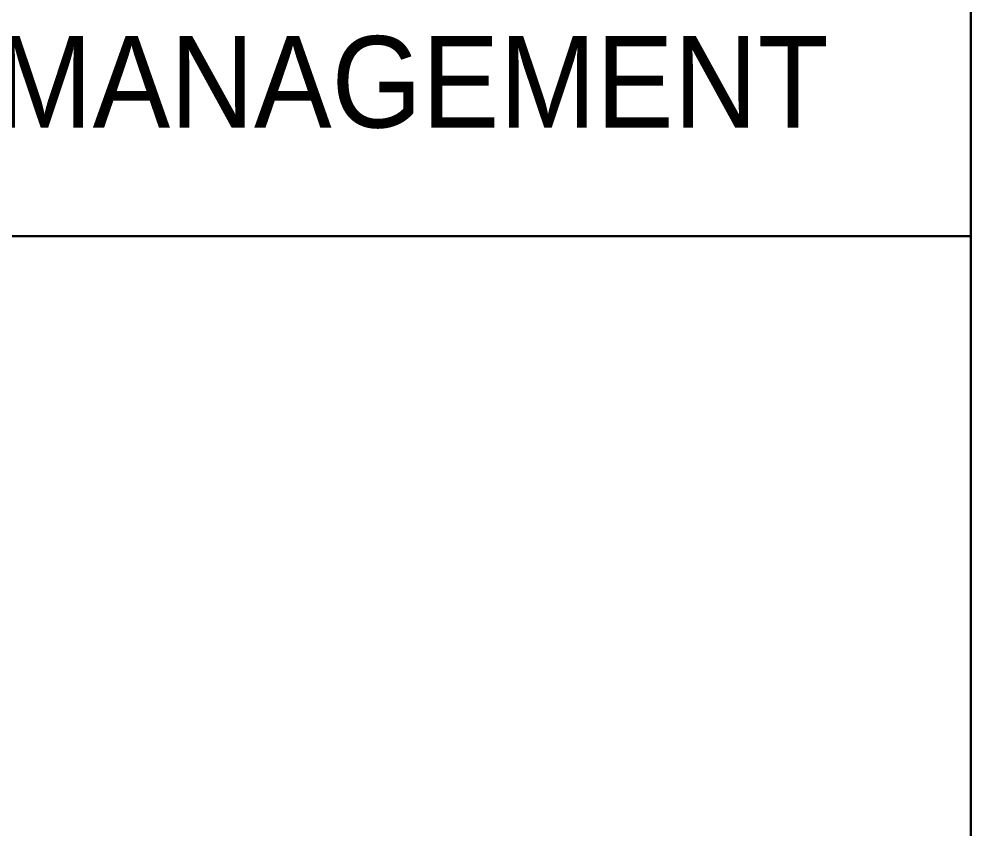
# Model space of a CAD drawing. Header units: inches. Extents: x 683042 to 921062, y -316188 to -5771.
# Drawn here: x 887393 to 888863, y -122384 to -121133 of the extents above; entities that cross this region are included whole.
import ezdxf
from ezdxf.enums import TextEntityAlignment as Align

# ---------------------------------------------------------------- set-up
doc = ezdxf.new("R2010")
doc.units = ezdxf.units.IN
doc.header["$MEASUREMENT"] = 0
doc.layers.add('R-text', color=7, linetype='Continuous', lineweight=30)
doc.styles.add('style1', font='', dxfattribs={"height": 0.2})
doc.styles.get('style1').set_extended_font_data('Swis721 BT')

# ---------------------------------------------------------------- blocks, each defined once
blk = doc.blocks.new('DRYG')
at = {"color": 1, "lineweight": 30}
blk.add_lwpolyline([(2022058.13, -489012.05), (2025058.13, -489012.05)], dxfattribs=at)
at = {"layer": 'R-text', "color": 5, "lineweight": 40, "style": 'style1', "width": 0.849382}
blk.add_text('STRUCTURE DESIGN & PROJECT MANAGEMENT', height=91.0786, dxfattribs=at).set_placement((2022182.89, -488903.98), (2024916.3, -488903.98), align=Align.FIT)

msp = doc.modelspace()

# ---------------------------------------------------------------- linework, layer by layer
at = {"color": 1, "lineweight": 30}
for points in [[(888862.659, -91704.077), (888862.659, -124739.695), (842145.624, -124739.695), (842145.624, -91704.077)], [(884213.862, -120090.898), (888862.659, -120090.898), (888862.659, -124739.695), (884213.862, -124739.695)]]:
    msp.add_lwpolyline(points, close=True, dxfattribs=at)

# ---------------------------------------------------------------- block references
at = {"xscale": 1.549599255883299, "yscale": 1.549599255883299, "zscale": 1.549599255883299}
msp.add_blockref('DRYG', (-2249165.914, 636304.374), dxfattribs=at)

doc.saveas('drawing.dxf')
